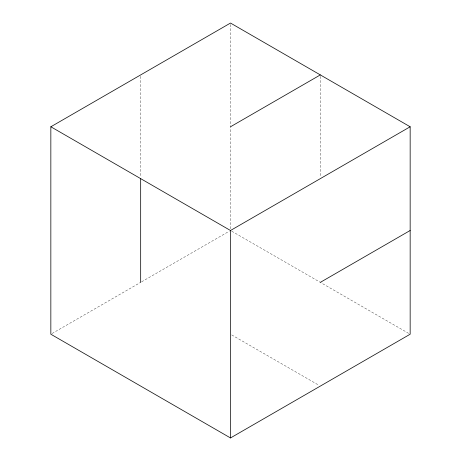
<?xml version="1.0" encoding="UTF-8"?>
<svg xmlns="http://www.w3.org/2000/svg" width="461" height="461" viewBox="0 0 461 461"><rect width="100%" height="100%" fill="white"/><g stroke="black" fill="none" stroke-linecap="round" stroke-linejoin="round"><path stroke-width="0.35" stroke-dasharray="2.31 1.73" d="M52.087 333.51L140.98 282.184M141.602 281.827L229.255 231.22M231.745 231.22L408.913 333.51M231.739 334.94L319.087 385.373M320.326 76.342L320.326 177.208M230.5 24.485L230.5 229.065M140.674 76.342L140.674 177.208"/><path stroke-width="0.69" d="M50.843 126.775L230.5 23.05L410.157 126.775L410.157 334.225L230.5 437.95L50.843 334.225L50.843 126.775L230.5 230.5L410.157 126.775M230.5 126.775L320.326 74.913M320.326 282.363L410.157 230.5M230.5 230.5L230.5 437.95M140.674 178.638L140.674 282.363"/></g></svg>
